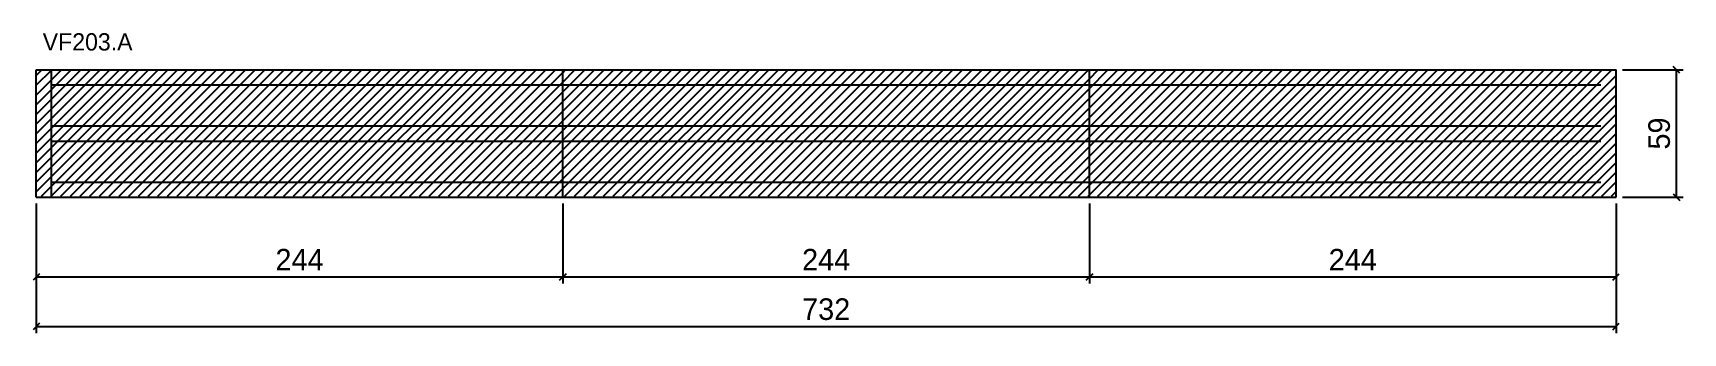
# Model space of a CAD drawing. Extents: x -2 to 763, y -272 to -133.
import ezdxf

# ---------------------------------------------------------------- set-up
doc = ezdxf.new("R2010")
doc.units = 0
for name, color, linetype in [('COTA', 241, 'Continuous'), ('NOMENCLATURA', 7, 'Continuous'), ('Painéis', 200, 'Continuous'), ('Reaproveitamento', 251, 'Continuous'), ('SARR_2.2x7', 40, 'Continuous')]:
    doc.layers.add(name, color=color, linetype=linetype)
doc.dimstyles.new('PAINEL', dxfattribs={"dimtxt": 10, "dimasz": 3, "dimexe": 3, "dimexo": 3, "dimgap": 3, "dimtad": 1, "dimblk": 'OBLIQUE', "dimblk1": 'OBLIQUE', "dimcen": 2.5, "dimclrd": 4, "dimclre": 4, "dimclrt": 240, "dimazin": 3, "dimtfac": 1, "dimtmove": 0, "dimatfit": 3})

# ---------------------------------------------------------------- blocks, each defined once
blk = doc.blocks.new('_OBLIQUE')
at = {"color": 0, "linetype": 'BYBLOCK'}
blk.add_line((-0.5, -0.5), (0.5, 0.5), dxfattribs=at)

msp = doc.modelspace()

# ---------------------------------------------------------------- hatches: boundary and pattern name
at = {"layer": 'Reaproveitamento'}
h = msp.add_hatch(dxfattribs=at)
h.set_pattern_fill('ANSI31')
h.paths.add_polyline_path([(0, -208.6), (244, -208.6), (244, -150), (0, -150)])
h = msp.add_hatch(dxfattribs=at)
h.set_pattern_fill('ANSI31')
h.paths.add_polyline_path([(244, -208.6), (488, -208.6), (488, -150), (244, -150)])
h = msp.add_hatch(dxfattribs=at)
h.set_pattern_fill('ANSI31')
h.paths.add_polyline_path([(488, -208.6), (732, -208.6), (732, -150), (488, -150)])

# ---------------------------------------------------------------- linework, layer by layer
at = {"layer": 'Painéis'}
for p, q in [((0, -150), (244, -150)), ((0, -209), (0, -150)), ((244, -209), (244, -150)), ((244, -150), (488, -150)), ((488, -209), (488, -150)), ((488, -150), (732, -150)), ((732, -209), (732, -150)), ((0, -209), (244, -209)), ((244, -209), (488, -209)), ((488, -209), (732, -209))]:
    msp.add_line(p, q, dxfattribs=at)
at = {"layer": 'SARR_2.2x7'}
msp.add_line((7, -209), (7, -150), dxfattribs=at)
for points in [[(7, -157), (244, -157)], [(7, -157), (244, -157)], [(244, -157), (488, -157)], [(244, -157), (488, -157)], [(488, -157), (725, -157)], [(488, -157), (725, -157)], [(7, -176), (244, -176)], [(7, -176), (244, -176)], [(7, -183), (244, -183)], [(7, -183), (244, -183)], [(244, -176), (488, -176)], [(244, -176), (488, -176)], [(244, -183), (488, -183)], [(244, -183), (488, -183)], [(488, -176), (725, -176)], [(488, -176), (725, -176)], [(488, -183), (725, -183)], [(488, -183), (725, -183)], [(7, -202), (244, -202)], [(7, -202), (244, -202)], [(244, -202), (488, -202)], [(244, -202), (488, -202)], [(488, -202), (725, -202)], [(488, -202), (725, -202)]]:
    msp.add_lwpolyline(points, dxfattribs=at)

# ---------------------------------------------------------------- texts
at = {"layer": 'NOMENCLATURA'}
msp.add_text('VF203.A', height=8, dxfattribs=at).set_placement((3, -141))

# ---------------------------------------------------------------- dimensions: what is measured, and where the dimension line sits
at = {"layer": 'COTA'}
msp.add_linear_dim(base=(760, -209), p1=(732, -209), p2=(732, -150), angle=90, dimstyle='PAINEL', dxfattribs=at).render()
msp.add_linear_dim(base=(760, -209), p1=(732, -209), p2=(732, -150), angle=90, dimstyle='PAINEL', dxfattribs=at).render()
for base, p1, p2 in [((0, -246), (0, -209), (244, -209)), ((0, -269), (0, -209), (732, -209)), ((244, -246), (244, -209), (488, -209)), ((488, -246), (488, -209), (732, -209))]:
    msp.add_linear_dim(base=base, p1=p1, p2=p2, dimstyle='PAINEL', dxfattribs=at).render()

doc.saveas('drawing.dxf')
